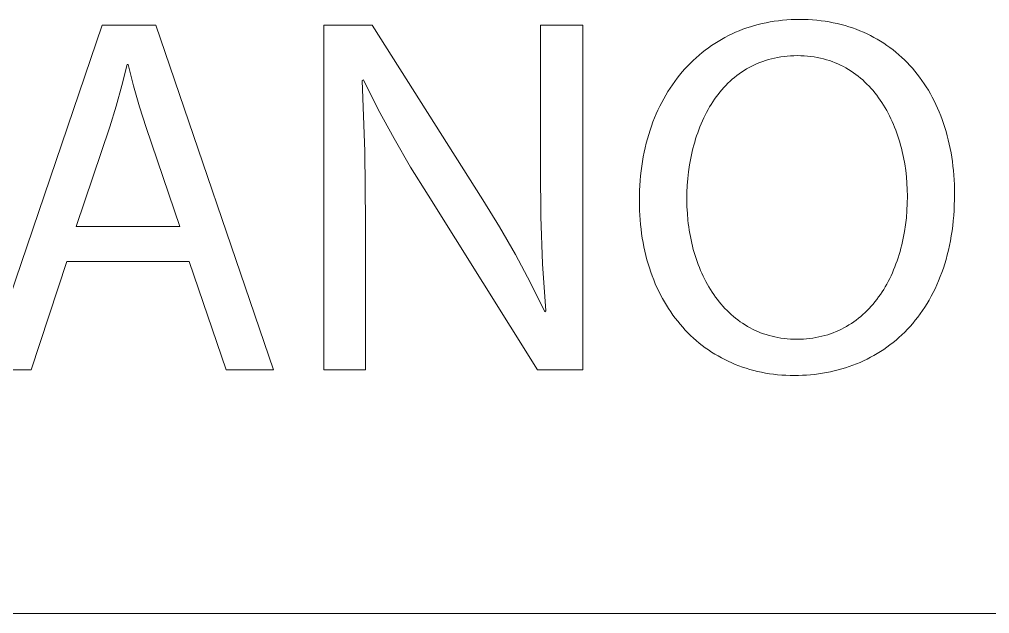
# Model space of a CAD drawing. Header units: millimetres. Extents: x -962 to 3068, y -237 to 2578.
# Drawn here: x 2133.1 to 2209.5, y -237.3 to -190.5 of the extents above; entities that cross this region are included whole.
import ezdxf

# ---------------------------------------------------------------- set-up
doc = ezdxf.new("R2010")
doc.units = ezdxf.units.MM
doc.header["$MEASUREMENT"] = 0
doc.layers.add('Domyślny', color=7, linetype='Continuous', true_color=0x000000)

msp = doc.modelspace()

# ---------------------------------------------------------------- linework, layer by layer
at = {"layer": 'Domyślny', "color": 18, "lineweight": 15, "true_color": 0x000000}
for p, q in [((2130.341, -218.101), (2139.601, -190.911)), ((2139.601, -190.911), (2143.815, -190.911)), ((2143.815, -190.911), (2153.102, -218.101)), ((2157.057, -218.098), (2157.057, -190.921)), ((2157.057, -190.921), (2160.882, -190.921)), ((2160.882, -190.921), (2169.592, -204.678)), ((2174.142, -202.289), (2174.142, -190.921)), ((2174.142, -190.921), (2177.47, -190.921)), ((2177.47, -190.921), (2177.47, -218.098)), ((2190.104, -191.248), (2190.4, -191.142)), ((2190.4, -191.142), (2190.7, -191.044)), ((2190.7, -191.044), (2191.003, -190.952)), ((2191.003, -190.952), (2191.311, -190.869)), ((2191.311, -190.869), (2191.621, -190.793)), ((2191.621, -190.793), (2191.935, -190.725)), ((2191.935, -190.725), (2192.253, -190.664)), ((2192.253, -190.664), (2192.574, -190.612)), ((2192.574, -190.612), (2192.898, -190.567)), ((2192.898, -190.567), (2193.226, -190.531)), ((2193.226, -190.531), (2193.557, -190.502)), ((2193.557, -190.502), (2193.89, -190.482)), ((2193.89, -190.482), (2194.227, -190.469)), ((2194.227, -190.469), (2194.567, -190.465)), ((2194.567, -190.465), (2194.912, -190.469)), ((2194.912, -190.469), (2195.255, -190.482)), ((2195.255, -190.482), (2195.593, -190.502)), ((2195.593, -190.502), (2195.927, -190.531)), ((2195.927, -190.531), (2196.257, -190.568)), ((2196.257, -190.568), (2196.583, -190.612)), ((2196.583, -190.612), (2196.905, -190.665)), ((2196.905, -190.665), (2197.222, -190.725)), ((2197.222, -190.725), (2197.535, -190.794)), ((2197.535, -190.794), (2197.845, -190.869)), ((2197.845, -190.869), (2198.149, -190.953)), ((2198.149, -190.953), (2198.45, -191.044)), ((2198.45, -191.044), (2198.745, -191.142)), ((2198.745, -191.142), (2199.037, -191.247)), ((2188.414, -192.039), (2188.686, -191.89)), ((2188.686, -191.89), (2188.961, -191.747)), ((2188.961, -191.747), (2189.241, -191.611)), ((2189.241, -191.611), (2189.525, -191.483)), ((2189.525, -191.483), (2189.813, -191.362)), ((2189.813, -191.362), (2190.104, -191.248)), ((2199.037, -191.247), (2199.324, -191.36)), ((2199.324, -191.36), (2199.606, -191.481)), ((2199.606, -191.481), (2199.883, -191.608)), ((2199.883, -191.608), (2200.156, -191.742)), ((2200.156, -191.742), (2200.424, -191.883)), ((2200.424, -191.883), (2200.688, -192.032)), ((2187.374, -192.709), (2187.627, -192.531)), ((2187.627, -192.531), (2187.885, -192.36)), ((2187.885, -192.36), (2188.147, -192.196)), ((2188.147, -192.196), (2188.414, -192.039)), ((2200.688, -192.032), (2200.946, -192.186)), ((2200.946, -192.186), (2201.2, -192.348)), ((2201.2, -192.348), (2201.448, -192.517)), ((2201.448, -192.517), (2201.692, -192.692)), ((2201.692, -192.692), (2201.931, -192.873)), ((2186.409, -193.487), (2186.643, -193.282)), ((2186.643, -193.282), (2186.882, -193.084)), ((2186.882, -193.084), (2187.126, -192.893)), ((2187.126, -192.893), (2187.374, -192.709)), ((2192.838, -193.462), (2192.593, -193.511)), ((2193.086, -193.42), (2192.838, -193.462)), ((2193.339, -193.386), (2193.086, -193.42)), ((2193.596, -193.359), (2193.339, -193.386)), ((2193.857, -193.339), (2193.596, -193.359)), ((2194.122, -193.328), (2193.857, -193.339)), ((2194.392, -193.324), (2194.122, -193.328)), ((2194.665, -193.328), (2194.392, -193.324)), ((2194.933, -193.34), (2194.665, -193.328)), ((2195.197, -193.36), (2194.933, -193.34)), ((2195.456, -193.389), (2195.197, -193.36)), ((2195.711, -193.425), (2195.456, -193.389)), ((2195.961, -193.468), (2195.711, -193.425)), ((2196.207, -193.519), (2195.961, -193.468)), ((2201.931, -192.873), (2202.164, -193.061)), ((2202.164, -193.061), (2202.393, -193.256)), ((2202.393, -193.256), (2202.616, -193.456)), ((2202.616, -193.456), (2202.834, -193.663)), ((2141.561, -194.024), (2141.147, -195.672)), ((2141.641, -194.024), (2141.561, -194.024)), ((2142.076, -195.691), (2141.641, -194.024)), ((2185.524, -194.371), (2185.738, -194.14)), ((2185.738, -194.14), (2185.956, -193.916)), ((2185.956, -193.916), (2186.18, -193.698)), ((2186.18, -193.698), (2186.409, -193.487)), ((2190.791, -194.149), (2190.585, -194.258)), ((2191.002, -194.046), (2190.791, -194.149)), ((2191.216, -193.95), (2191.002, -194.046)), ((2191.435, -193.86), (2191.216, -193.95)), ((2191.658, -193.776), (2191.435, -193.86)), ((2191.886, -193.7), (2191.658, -193.776)), ((2192.117, -193.63), (2191.886, -193.7)), ((2192.353, -193.567), (2192.117, -193.63)), ((2192.593, -193.511), (2192.353, -193.567)), ((2196.448, -193.578), (2196.207, -193.519)), ((2196.685, -193.643), (2196.448, -193.578)), ((2196.918, -193.716), (2196.685, -193.643)), ((2197.146, -193.796), (2196.918, -193.716)), ((2197.37, -193.882), (2197.146, -193.796)), ((2197.589, -193.975), (2197.37, -193.882)), ((2197.804, -194.075), (2197.589, -193.975)), ((2198.015, -194.181), (2197.804, -194.075)), ((2198.221, -194.293), (2198.015, -194.181)), ((2202.834, -193.663), (2203.047, -193.876)), ((2203.047, -193.876), (2203.254, -194.095)), ((2203.254, -194.095), (2203.456, -194.32)), ((2184.917, -195.1), (2185.114, -194.851)), ((2185.114, -194.851), (2185.316, -194.607)), ((2185.316, -194.607), (2185.524, -194.371)), ((2189.618, -194.893), (2189.437, -195.037)), ((2189.803, -194.754), (2189.618, -194.893)), ((2189.992, -194.621), (2189.803, -194.754)), ((2190.186, -194.494), (2189.992, -194.621)), ((2190.383, -194.373), (2190.186, -194.494)), ((2190.585, -194.258), (2190.383, -194.373)), ((2198.423, -194.412), (2198.221, -194.293)), ((2198.62, -194.536), (2198.423, -194.412)), ((2198.813, -194.666), (2198.62, -194.536)), ((2199.002, -194.802), (2198.813, -194.666)), ((2199.186, -194.944), (2199.002, -194.802)), ((2199.366, -195.091), (2199.186, -194.944)), ((2203.456, -194.32), (2203.653, -194.551)), ((2203.653, -194.551), (2203.844, -194.788)), ((2203.844, -194.788), (2204.029, -195.031)), ((2141.147, -195.672), (2140.695, -197.31)), ((2142.551, -197.346), (2142.076, -195.691)), ((2160.198, -195.229), (2160.077, -195.27)), ((2160.077, -195.27), (2160.304, -200.877)), ((2161.363, -197.559), (2160.198, -195.229)), ((2184.359, -195.885), (2184.539, -195.617)), ((2184.539, -195.617), (2184.725, -195.355)), ((2184.725, -195.355), (2184.917, -195.1)), ((2188.757, -195.667), (2188.597, -195.837)), ((2188.92, -195.502), (2188.757, -195.667)), ((2189.088, -195.341), (2188.92, -195.502)), ((2189.261, -195.187), (2189.088, -195.341)), ((2189.437, -195.037), (2189.261, -195.187)), ((2199.541, -195.243), (2199.366, -195.091)), ((2199.713, -195.401), (2199.541, -195.243)), ((2199.879, -195.564), (2199.713, -195.401)), ((2200.042, -195.731), (2199.879, -195.564)), ((2200.2, -195.903), (2200.042, -195.731)), ((2204.029, -195.031), (2204.209, -195.279)), ((2204.209, -195.279), (2204.383, -195.533)), ((2204.383, -195.533), (2204.552, -195.792)), ((2183.853, -196.723), (2184.016, -196.438)), ((2184.016, -196.438), (2184.184, -196.158)), ((2184.184, -196.158), (2184.359, -195.885)), ((2188.144, -196.378), (2188.001, -196.567)), ((2188.291, -196.193), (2188.144, -196.378)), ((2188.442, -196.013), (2188.291, -196.193)), ((2188.597, -195.837), (2188.442, -196.013)), ((2200.354, -196.08), (2200.2, -195.903)), ((2200.503, -196.262), (2200.354, -196.08)), ((2200.649, -196.447), (2200.503, -196.262)), ((2200.79, -196.637), (2200.649, -196.447)), ((2204.552, -195.792), (2204.715, -196.057)), ((2204.715, -196.057), (2204.872, -196.327)), ((2204.872, -196.327), (2205.023, -196.603)), ((2183.546, -197.311), (2183.696, -197.014)), ((2183.696, -197.014), (2183.853, -196.723)), ((2187.599, -197.162), (2187.473, -197.369)), ((2187.729, -196.959), (2187.599, -197.162)), ((2187.863, -196.761), (2187.729, -196.959)), ((2188.001, -196.567), (2187.863, -196.761)), ((2200.926, -196.832), (2200.79, -196.637)), ((2201.059, -197.03), (2200.926, -196.832)), ((2201.187, -197.232), (2201.059, -197.03)), ((2201.31, -197.437), (2201.187, -197.232)), ((2205.023, -196.603), (2205.169, -196.884)), ((2205.169, -196.884), (2205.308, -197.17)), ((2205.308, -197.17), (2205.442, -197.461)), ((2140.695, -197.31), (2140.205, -198.936)), ((2143.064, -198.99), (2142.551, -197.346)), ((2162.6, -199.851), (2161.363, -197.559)), ((2183.132, -198.235), (2183.264, -197.921)), ((2183.264, -197.921), (2183.402, -197.613)), ((2183.402, -197.613), (2183.546, -197.311)), ((2187.122, -198.013), (2187.014, -198.235)), ((2187.235, -197.794), (2187.122, -198.013)), ((2187.352, -197.579), (2187.235, -197.794)), ((2187.473, -197.369), (2187.352, -197.579)), ((2201.43, -197.646), (2201.31, -197.437)), ((2201.545, -197.859), (2201.43, -197.646)), ((2201.656, -198.075), (2201.545, -197.859)), ((2205.442, -197.461), (2205.569, -197.757)), ((2205.569, -197.757), (2205.69, -198.058)), ((2182.888, -198.879), (2183.007, -198.554)), ((2183.007, -198.554), (2183.132, -198.235)), ((2186.809, -198.69), (2186.713, -198.923)), ((2186.909, -198.461), (2186.809, -198.69)), ((2187.014, -198.235), (2186.909, -198.461)), ((2201.763, -198.294), (2201.656, -198.075)), ((2201.865, -198.516), (2201.763, -198.294)), ((2201.963, -198.741), (2201.865, -198.516)), ((2202.057, -198.968), (2201.963, -198.741)), ((2205.69, -198.058), (2205.806, -198.364)), ((2205.806, -198.364), (2205.915, -198.675)), ((2205.915, -198.675), (2206.018, -198.99)), ((2140.205, -198.936), (2137.534, -206.801)), ((2145.721, -206.801), (2143.064, -198.99)), ((2182.572, -199.884), (2182.671, -199.544)), ((2182.671, -199.544), (2182.776, -199.208)), ((2182.776, -199.208), (2182.888, -198.879)), ((2186.535, -199.398), (2186.451, -199.64)), ((2186.622, -199.159), (2186.535, -199.398)), ((2186.713, -198.923), (2186.622, -199.159)), ((2202.147, -199.198), (2202.057, -198.968)), ((2202.232, -199.431), (2202.147, -199.198)), ((2202.313, -199.666), (2202.232, -199.431)), ((2206.018, -198.99), (2206.114, -199.31)), ((2206.114, -199.31), (2206.204, -199.635)), ((2163.908, -202.104), (2162.6, -199.851)), ((2182.395, -200.58), (2182.48, -200.23)), ((2182.48, -200.23), (2182.572, -199.884)), ((2186.298, -200.133), (2186.228, -200.384)), ((2186.373, -199.885), (2186.298, -200.133)), ((2186.451, -199.64), (2186.373, -199.885)), ((2202.39, -199.903), (2202.313, -199.666)), ((2202.463, -200.143), (2202.39, -199.903)), ((2202.532, -200.384), (2202.463, -200.143)), ((2206.204, -199.635), (2206.288, -199.964)), ((2206.288, -199.964), (2206.366, -200.297)), ((2206.366, -200.297), (2206.437, -200.635)), ((2160.304, -200.877), (2160.359, -206.489)), ((2182.246, -201.297), (2182.317, -200.936)), ((2182.317, -200.936), (2182.395, -200.58)), ((2186.1, -200.893), (2186.042, -201.152)), ((2186.162, -200.637), (2186.1, -200.893)), ((2186.228, -200.384), (2186.162, -200.637)), ((2202.596, -200.627), (2202.532, -200.384)), ((2202.656, -200.872), (2202.596, -200.627)), ((2202.764, -201.366), (2202.656, -200.872)), ((2206.437, -200.635), (2206.501, -200.977)), ((2206.501, -200.977), (2206.559, -201.323)), ((2182.125, -202.033), (2182.182, -201.662)), ((2182.182, -201.662), (2182.246, -201.297)), ((2185.989, -201.412), (2185.895, -201.94)), ((2186.042, -201.152), (2185.989, -201.412)), ((2202.855, -201.864), (2202.764, -201.366)), ((2202.93, -202.367), (2202.855, -201.864)), ((2206.559, -201.323), (2206.61, -201.674)), ((2206.61, -201.674), (2206.655, -202.028)), ((2165.284, -204.315), (2163.908, -202.104)), ((2174.16, -206.015), (2174.142, -202.289)), ((2182.034, -202.788), (2182.076, -202.408)), ((2182.076, -202.408), (2182.125, -202.033)), ((2185.819, -202.475), (2185.759, -203.017)), ((2185.895, -201.94), (2185.819, -202.475)), ((2202.988, -202.873), (2202.93, -202.367)), ((2206.655, -202.028), (2206.693, -202.386)), ((2206.693, -202.386), (2206.724, -202.749)), ((2181.973, -203.563), (2182, -203.173)), ((2182, -203.173), (2182.034, -202.788)), ((2185.759, -203.017), (2185.716, -203.566)), ((2203.029, -203.38), (2202.988, -202.873)), ((2203.054, -203.888), (2203.029, -203.38)), ((2206.724, -202.749), (2206.748, -203.115)), ((2206.748, -203.115), (2206.765, -203.484)), ((2181.942, -204.355), (2181.953, -203.957)), ((2181.953, -203.957), (2181.973, -203.563)), ((2185.691, -204.12), (2185.682, -204.678)), ((2185.716, -203.566), (2185.691, -204.12)), ((2203.062, -204.396), (2203.054, -203.888)), ((2206.765, -203.484), (2206.776, -203.858)), ((2206.776, -203.858), (2206.779, -204.235)), ((2173.914, -218.098), (2165.284, -204.315)), ((2169.592, -204.678), (2170.921, -206.824)), ((2181.938, -204.758), (2181.942, -204.355)), ((2181.941, -205.142), (2181.938, -204.758)), ((2185.682, -204.678), (2185.691, -205.219)), ((2203.053, -204.97), (2203.062, -204.396)), ((2206.775, -204.67), (2206.763, -205.099)), ((2206.779, -204.235), (2206.775, -204.67)), ((2181.952, -205.521), (2181.941, -205.142)), ((2181.971, -205.897), (2181.952, -205.521)), ((2185.691, -205.219), (2185.719, -205.757)), ((2202.98, -206.098), (2203.025, -205.538)), ((2203.025, -205.538), (2203.053, -204.97)), ((2206.742, -205.521), (2206.714, -205.937)), ((2206.763, -205.099), (2206.742, -205.521)), ((2174.304, -209.738), (2174.16, -206.015)), ((2181.996, -206.269), (2181.971, -205.897)), ((2182.029, -206.636), (2181.996, -206.269)), ((2185.719, -205.757), (2185.764, -206.289)), ((2185.764, -206.289), (2185.794, -206.553)), ((2202.916, -206.649), (2202.98, -206.098)), ((2206.677, -206.346), (2206.633, -206.749)), ((2206.714, -205.937), (2206.677, -206.346)), ((2137.534, -206.801), (2145.721, -206.801)), ((2160.359, -206.489), (2160.359, -218.098)), ((2170.921, -206.824), (2172.18, -209.013)), ((2182.068, -206.999), (2182.029, -206.636)), ((2182.115, -207.358), (2182.068, -206.999)), ((2185.794, -206.553), (2185.828, -206.815)), ((2185.828, -206.815), (2185.866, -207.076)), ((2185.866, -207.076), (2185.909, -207.334)), ((2202.787, -207.46), (2202.834, -207.192)), ((2202.834, -207.192), (2202.916, -206.649)), ((2206.581, -207.145), (2206.521, -207.535)), ((2206.633, -206.749), (2206.581, -207.145)), ((2182.168, -207.712), (2182.115, -207.358)), ((2182.228, -208.062), (2182.168, -207.712)), ((2185.909, -207.334), (2185.957, -207.591)), ((2185.957, -207.591), (2186.008, -207.846)), ((2186.008, -207.846), (2186.065, -208.099)), ((2202.618, -208.247), (2202.679, -207.987)), ((2202.679, -207.987), (2202.735, -207.725)), ((2202.735, -207.725), (2202.787, -207.46)), ((2206.454, -207.918), (2206.379, -208.295)), ((2206.521, -207.535), (2206.454, -207.918)), ((2182.295, -208.408), (2182.228, -208.062)), ((2182.369, -208.749), (2182.295, -208.408)), ((2182.45, -209.085), (2182.369, -208.749)), ((2186.065, -208.099), (2186.125, -208.349)), ((2186.125, -208.349), (2186.19, -208.597)), ((2186.19, -208.597), (2186.259, -208.843)), ((2202.41, -209.009), (2202.484, -208.758)), ((2202.484, -208.758), (2202.553, -208.504)), ((2202.553, -208.504), (2202.618, -208.247)), ((2206.298, -208.665), (2206.208, -209.028)), ((2206.379, -208.295), (2206.298, -208.665)), ((2172.18, -209.013), (2173.365, -211.242)), ((2182.537, -209.417), (2182.45, -209.085)), ((2182.63, -209.743), (2182.537, -209.417)), ((2186.259, -208.843), (2186.333, -209.086)), ((2186.333, -209.086), (2186.411, -209.327)), ((2186.411, -209.327), (2186.493, -209.564)), ((2202.163, -209.743), (2202.25, -209.502)), ((2202.25, -209.502), (2202.332, -209.257)), ((2202.332, -209.257), (2202.41, -209.009)), ((2206.112, -209.385), (2206.009, -209.736)), ((2206.208, -209.028), (2206.112, -209.385)), ((2136.81, -209.552), (2133.991, -218.101)), ((2146.446, -209.552), (2136.81, -209.552)), ((2149.358, -218.101), (2146.446, -209.552)), ((2174.571, -213.455), (2174.304, -209.738)), ((2182.73, -210.065), (2182.63, -209.743)), ((2182.836, -210.382), (2182.73, -210.065)), ((2186.493, -209.564), (2186.579, -209.799)), ((2186.579, -209.799), (2186.67, -210.031)), ((2186.67, -210.031), (2186.765, -210.26)), ((2186.765, -210.26), (2186.864, -210.485)), ((2201.878, -210.447), (2201.977, -210.216)), ((2201.977, -210.216), (2202.073, -209.981)), ((2202.073, -209.981), (2202.163, -209.743)), ((2205.899, -210.079), (2205.782, -210.416)), ((2206.009, -209.736), (2205.899, -210.079)), ((2182.949, -210.694), (2182.836, -210.382)), ((2183.068, -211.002), (2182.949, -210.694)), ((2183.193, -211.303), (2183.068, -211.002)), ((2186.864, -210.485), (2186.967, -210.707)), ((2186.967, -210.707), (2187.075, -210.926)), ((2187.075, -210.926), (2187.187, -211.142)), ((2201.555, -211.117), (2201.667, -210.898)), ((2201.667, -210.898), (2201.774, -210.674)), ((2201.774, -210.674), (2201.878, -210.447)), ((2205.658, -210.747), (2205.528, -211.07)), ((2205.782, -210.416), (2205.658, -210.747)), ((2173.365, -211.242), (2174.477, -213.508)), ((2183.324, -211.6), (2183.193, -211.303)), ((2183.461, -211.892), (2183.324, -211.6)), ((2187.187, -211.142), (2187.302, -211.353)), ((2187.302, -211.353), (2187.422, -211.561)), ((2187.422, -211.561), (2187.547, -211.766)), ((2187.547, -211.766), (2187.675, -211.966)), ((2201.065, -211.956), (2201.194, -211.752)), ((2201.194, -211.752), (2201.318, -211.545)), ((2201.318, -211.545), (2201.438, -211.333)), ((2201.438, -211.333), (2201.555, -211.117)), ((2205.248, -211.698), (2205.098, -212.001)), ((2205.391, -211.387), (2205.248, -211.698)), ((2205.528, -211.07), (2205.391, -211.387)), ((2183.605, -212.178), (2183.461, -211.892)), ((2183.754, -212.459), (2183.605, -212.178)), ((2183.909, -212.734), (2183.754, -212.459)), ((2187.675, -211.966), (2187.807, -212.162)), ((2187.807, -212.162), (2187.943, -212.354)), ((2187.943, -212.354), (2188.084, -212.542)), ((2188.084, -212.542), (2188.228, -212.725)), ((2200.509, -212.725), (2200.654, -212.539)), ((2200.654, -212.539), (2200.795, -212.349)), ((2200.795, -212.349), (2200.932, -212.155)), ((2200.932, -212.155), (2201.065, -211.956)), ((2204.943, -212.298), (2204.781, -212.589)), ((2205.098, -212.001), (2204.943, -212.298)), ((2184.07, -213.004), (2183.909, -212.734)), ((2184.236, -213.269), (2184.07, -213.004)), ((2184.408, -213.528), (2184.236, -213.269)), ((2188.228, -212.725), (2188.377, -212.905)), ((2188.377, -212.905), (2188.529, -213.079)), ((2188.529, -213.079), (2188.686, -213.249)), ((2188.686, -213.249), (2188.846, -213.414)), ((2199.889, -213.419), (2200.05, -213.252)), ((2200.05, -213.252), (2200.207, -213.081)), ((2200.207, -213.081), (2200.36, -212.905)), ((2200.36, -212.905), (2200.509, -212.725)), ((2204.439, -213.149), (2204.26, -213.419)), ((2204.613, -212.872), (2204.439, -213.149)), ((2204.781, -212.589), (2204.613, -212.872)), ((2174.477, -213.508), (2174.571, -213.455)), ((2184.586, -213.781), (2184.408, -213.528)), ((2184.769, -214.028), (2184.586, -213.781)), ((2184.958, -214.269), (2184.769, -214.028)), ((2188.846, -213.414), (2189.011, -213.574)), ((2189.011, -213.574), (2189.179, -213.729)), ((2189.179, -213.729), (2189.351, -213.879)), ((2189.351, -213.879), (2189.527, -214.024)), ((2189.527, -214.024), (2189.707, -214.164)), ((2199.025, -214.171), (2199.205, -214.031)), ((2199.205, -214.031), (2199.382, -213.886)), ((2199.382, -213.886), (2199.555, -213.735)), ((2199.555, -213.735), (2199.724, -213.58)), ((2199.724, -213.58), (2199.889, -213.419)), ((2203.884, -213.938), (2203.688, -214.188)), ((2204.075, -213.682), (2203.884, -213.938)), ((2204.26, -213.419), (2204.075, -213.682)), ((2185.152, -214.505), (2184.958, -214.269)), ((2185.352, -214.735), (2185.152, -214.505)), ((2185.556, -214.958), (2185.352, -214.735)), ((2189.707, -214.164), (2189.891, -214.298)), ((2189.891, -214.298), (2190.079, -214.426)), ((2190.079, -214.426), (2190.27, -214.549)), ((2190.27, -214.549), (2190.465, -214.667)), ((2190.465, -214.667), (2190.665, -214.778)), ((2190.665, -214.778), (2190.867, -214.884)), ((2197.858, -214.89), (2198.062, -214.785)), ((2198.062, -214.785), (2198.263, -214.674)), ((2198.263, -214.674), (2198.459, -214.557)), ((2198.459, -214.557), (2198.651, -214.434)), ((2198.651, -214.434), (2198.84, -214.305)), ((2198.84, -214.305), (2199.025, -214.171)), ((2203.279, -214.667), (2203.067, -214.896)), ((2203.486, -214.431), (2203.279, -214.667)), ((2203.688, -214.188), (2203.486, -214.431)), ((2185.766, -215.176), (2185.556, -214.958)), ((2185.981, -215.387), (2185.766, -215.176)), ((2186.201, -215.592), (2185.981, -215.387)), ((2186.426, -215.791), (2186.201, -215.592)), ((2190.867, -214.884), (2191.074, -214.983)), ((2191.074, -214.983), (2191.284, -215.077)), ((2191.284, -215.077), (2191.498, -215.164)), ((2191.498, -215.164), (2191.716, -215.244)), ((2191.716, -215.244), (2191.938, -215.319)), ((2191.938, -215.319), (2192.163, -215.386)), ((2192.163, -215.386), (2192.392, -215.447)), ((2192.392, -215.447), (2192.624, -215.502)), ((2192.624, -215.502), (2192.86, -215.549)), ((2192.86, -215.549), (2193.1, -215.589)), ((2193.1, -215.589), (2193.343, -215.623)), ((2193.343, -215.623), (2193.59, -215.649)), ((2195.119, -215.649), (2195.367, -215.623)), ((2195.367, -215.623), (2195.612, -215.591)), ((2195.612, -215.591), (2195.854, -215.551)), ((2195.854, -215.551), (2196.091, -215.504)), ((2196.091, -215.504), (2196.325, -215.45)), ((2196.325, -215.45), (2196.555, -215.39)), ((2196.555, -215.39), (2196.782, -215.323)), ((2196.782, -215.323), (2197.005, -215.249)), ((2197.005, -215.249), (2197.224, -215.169)), ((2197.224, -215.169), (2197.439, -215.082)), ((2197.439, -215.082), (2197.651, -214.989)), ((2197.651, -214.989), (2197.858, -214.89)), ((2202.4, -215.542), (2202.169, -215.743)), ((2202.627, -215.333), (2202.4, -215.542)), ((2202.85, -215.118), (2202.627, -215.333)), ((2203.067, -214.896), (2202.85, -215.118)), ((2186.656, -215.984), (2186.426, -215.791)), ((2186.891, -216.17), (2186.656, -215.984)), ((2187.131, -216.349), (2186.891, -216.17)), ((2187.375, -216.522), (2187.131, -216.349)), ((2193.59, -215.649), (2193.84, -215.667)), ((2193.84, -215.667), (2194.094, -215.679)), ((2194.094, -215.679), (2194.352, -215.682)), ((2194.352, -215.682), (2194.611, -215.679)), ((2194.611, -215.679), (2194.867, -215.668)), ((2194.867, -215.668), (2195.119, -215.649)), ((2201.445, -216.307), (2201.195, -216.481)), ((2201.691, -216.126), (2201.445, -216.307)), ((2201.932, -215.938), (2201.691, -216.126)), ((2202.169, -215.743), (2201.932, -215.938)), ((2187.625, -216.689), (2187.375, -216.522)), ((2187.878, -216.848), (2187.625, -216.689)), ((2188.136, -217.001), (2187.878, -216.848)), ((2188.399, -217.147), (2188.136, -217.001)), ((2188.666, -217.287), (2188.399, -217.147)), ((2200.154, -217.107), (2199.884, -217.246)), ((2200.42, -216.961), (2200.154, -217.107)), ((2200.683, -216.808), (2200.42, -216.961)), ((2200.941, -216.648), (2200.683, -216.808)), ((2201.195, -216.481), (2200.941, -216.648)), ((2188.938, -217.419), (2188.666, -217.287)), ((2189.213, -217.544), (2188.938, -217.419)), ((2189.493, -217.663), (2189.213, -217.544)), ((2189.777, -217.774), (2189.493, -217.663)), ((2190.065, -217.877), (2189.777, -217.774)), ((2190.357, -217.974), (2190.065, -217.877)), ((2198.187, -217.933), (2197.892, -218.022)), ((2198.478, -217.836), (2198.187, -217.933)), ((2198.766, -217.732), (2198.478, -217.836)), ((2199.051, -217.621), (2198.766, -217.732)), ((2199.332, -217.503), (2199.051, -217.621)), ((2199.61, -217.378), (2199.332, -217.503)), ((2199.884, -217.246), (2199.61, -217.378)), ((2133.991, -218.101), (2130.341, -218.101)), ((2153.102, -218.101), (2149.358, -218.101)), ((2160.359, -218.098), (2157.057, -218.098)), ((2177.47, -218.098), (2173.914, -218.098)), ((2190.653, -218.063), (2190.357, -217.974)), ((2190.953, -218.145), (2190.653, -218.063)), ((2191.257, -218.219), (2190.953, -218.145)), ((2191.564, -218.286), (2191.257, -218.219)), ((2191.875, -218.345), (2191.564, -218.286)), ((2192.19, -218.397), (2191.875, -218.345)), ((2192.508, -218.441), (2192.19, -218.397)), ((2192.83, -218.477), (2192.508, -218.441)), ((2193.155, -218.505), (2192.83, -218.477)), ((2193.484, -218.525), (2193.155, -218.505)), ((2193.816, -218.537), (2193.484, -218.525)), ((2194.151, -218.541), (2193.816, -218.537)), ((2194.475, -218.537), (2194.151, -218.541)), ((2194.797, -218.527), (2194.475, -218.537)), ((2195.118, -218.508), (2194.797, -218.527)), ((2195.436, -218.483), (2195.118, -218.508)), ((2195.752, -218.451), (2195.436, -218.483)), ((2196.065, -218.411), (2195.752, -218.451)), ((2196.377, -218.364), (2196.065, -218.411)), ((2196.685, -218.31), (2196.377, -218.364)), ((2196.991, -218.249), (2196.685, -218.31)), ((2197.295, -218.18), (2196.991, -218.249)), ((2197.595, -218.105), (2197.295, -218.18)), ((2197.892, -218.022), (2197.595, -218.105)), ((3063.983, -237.312), (-962.434, -237.312)), ((3063.983, -237.312), (1544.746, -237.312))]:
    msp.add_line(p, q, dxfattribs=at)

doc.saveas('drawing.dxf')
